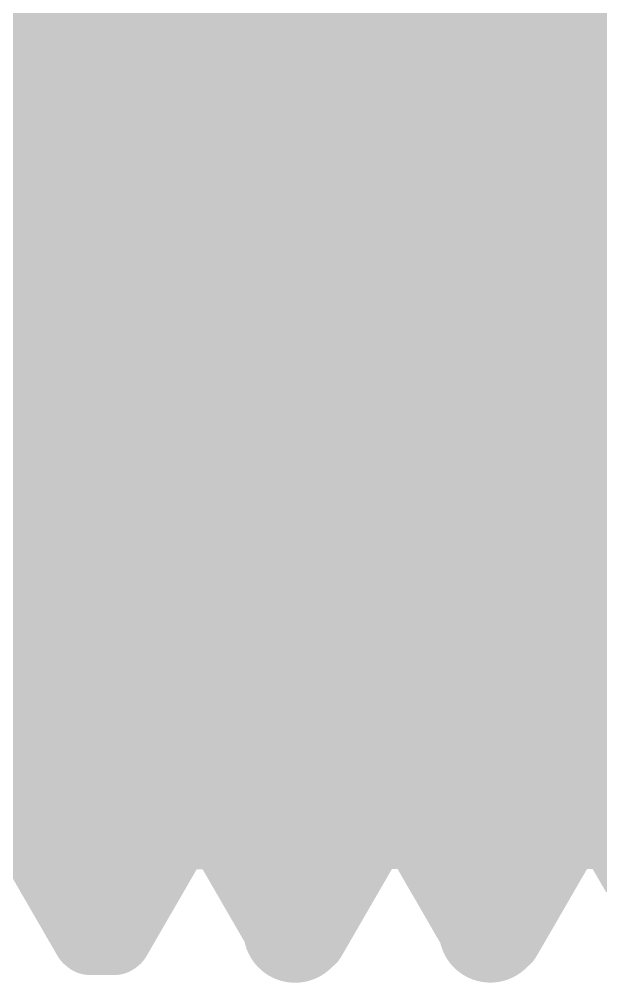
# Model space of a CAD drawing. Header units: millimetres. Extents: x 6.83 to 16.18, y 4.59 to 12.3.
# Drawn here: x 6.8978 to 6.9804, y 9.1774 to 9.3141 of the extents above; entities that cross this region are included whole.
import ezdxf

# ---------------------------------------------------------------- set-up
doc = ezdxf.new("R2010")
doc.units = ezdxf.units.MM
doc.header["$MEASUREMENT"] = 0
doc.layers.add('TopOverlay', color=2, linetype='Continuous')

msp = doc.modelspace()

# ---------------------------------------------------------------- linework, layer by layer
at = {"layer": 'TopOverlay', "const_width": 0.01}
for points in [[(6.90941, 9.30445), (6.90941, 9.39545)], [(6.91691, 9.30445), (6.91691, 9.38345)], [(6.95491, 9.31194), (6.9563, 9.34422)], [(6.90301, 9.34185), (6.90439, 9.30445)], [(6.93071, 9.34185), (6.93209, 9.30445)], [(6.93438, 9.3178), (6.93538, 9.34108)], [(6.95841, 9.34185), (6.95979, 9.30445)], [(6.91478, 9.30445), (6.91611, 9.34034)], [(6.91847, 9.33997), (6.91982, 9.3081)], [(6.97018, 9.30445), (6.97151, 9.3404)], [(6.97387, 9.33987), (6.97523, 9.30789)], [(6.98246, 9.30819), (6.98381, 9.34)], [(6.94629, 9.33719), (6.94768, 9.30445)], [(6.8991, 9.30206), (6.90041, 9.33309)], [(6.91186, 9.33278), (6.91321, 9.30059)], [(6.93955, 9.33293), (6.9409, 9.30072)], [(6.96725, 9.33293), (6.96861, 9.30071)], [(6.94248, 9.30445), (6.94352, 9.33262)], [(6.90581, 9.29697), (6.9072, 9.32995)], [(6.91691, 9.27945), (6.91691, 9.32945)], [(6.96132, 9.2996), (6.96245, 9.32649)], [(6.90021, 9.32412), (6.90093, 9.30445)], [(6.91824, 9.30445), (6.91894, 9.32339)], [(6.92665, 9.29858), (6.92772, 9.32413)], [(6.92791, 9.32414), (6.92863, 9.30445)], [(6.94594, 9.30445), (6.94664, 9.32339)], [(6.95561, 9.32423), (6.95633, 9.30445)], [(6.95628, 9.2852), (6.95628, 9.3237)], [(6.97364, 9.30445), (6.97434, 9.32339)], [(6.98331, 9.32411), (6.98403, 9.30445)], [(6.93338, 9.29378), (6.93438, 9.3178)], [(6.95353, 9.27893), (6.95491, 9.31194)], [(6.89212, 9.30809), (6.89348, 9.27585)], [(6.91982, 9.3081), (6.92118, 9.27589)], [(6.9811, 9.27604), (6.98246, 9.30819)], [(6.97523, 9.30789), (6.97659, 9.27558)], [(6.90093, 9.30445), (6.90232, 9.26704)], [(6.90439, 9.30445), (6.90509, 9.28552)], [(6.90941, 9.21345), (6.90941, 9.30445)], [(6.91409, 9.2855), (6.91478, 9.30445)], [(6.92863, 9.30445), (6.93002, 9.26706)], [(6.93209, 9.30445), (6.93281, 9.28478)], [(6.94214, 9.29498), (6.94248, 9.30445)], [(6.94462, 9.2685), (6.94594, 9.30445)], [(6.94768, 9.30445), (6.94906, 9.2717)], [(6.95633, 9.30445), (6.95772, 9.26704)], [(6.95979, 9.30445), (6.96052, 9.28477)], [(6.96949, 9.2855), (6.97018, 9.30445)], [(6.97232, 9.26852), (6.97364, 9.30445)], [(6.98403, 9.30445), (6.98542, 9.26704)], [(6.8978, 9.27125), (6.8991, 9.30206)], [(6.91321, 9.30059), (6.91456, 9.26877)], [(6.9409, 9.30072), (6.94226, 9.26886)], [(6.96861, 9.30071), (6.96996, 9.26885)], [(6.92559, 9.27322), (6.92665, 9.29858)], [(6.9602, 9.27302), (6.96132, 9.2996)], [(6.90443, 9.26473), (6.90581, 9.29697)], [(6.94179, 9.28558), (6.94214, 9.29498)], [(6.93238, 9.27018), (6.93338, 9.29378)], [(6.90509, 9.28552), (6.90578, 9.26706)], [(6.9134, 9.26704), (6.91409, 9.2855)], [(6.91686, 9.2852), (6.95633, 9.2852)], [(6.93281, 9.28478), (6.93354, 9.26561)], [(6.94145, 9.2763), (6.94179, 9.28558)], [(6.9688, 9.26704), (6.96949, 9.2855)], [(6.96052, 9.28477), (6.96124, 9.26559)], [(6.91686, 9.27945), (6.95633, 9.27945)], [(6.91686, 9.27895), (6.95633, 9.27895)], [(6.95214, 9.24836), (6.95353, 9.27893)], [(6.89348, 9.27585), (6.89484, 9.24629)], [(6.92118, 9.27589), (6.92253, 9.24635)], [(6.9411, 9.2672), (6.94145, 9.2763)], [(6.97659, 9.27558), (6.97795, 9.24601)], [(6.97975, 9.24647), (6.9811, 9.27604)], [(6.92452, 9.25014), (6.92559, 9.27322)], [(6.95907, 9.24851), (6.9602, 9.27302)], [(6.89649, 9.24331), (6.8978, 9.27125)], [(6.94906, 9.2717), (6.95045, 9.24213)], [(6.93038, 9.22974), (6.93238, 9.27018)], [(6.91456, 9.26877), (6.91592, 9.24027)], [(6.94226, 9.26886), (6.94361, 9.24031)], [(6.94395, 9.25162), (6.94462, 9.2685)], [(6.96996, 9.26885), (6.97131, 9.24028)], [(6.97165, 9.25164), (6.97232, 9.26852)], [(6.90232, 9.26704), (6.90301, 9.24954)], [(6.90578, 9.26706), (6.90647, 9.24953)], [(6.9127, 9.24954), (6.9134, 9.26704)], [(6.93002, 9.26706), (6.93071, 9.24953)], [(6.94076, 9.2583), (6.9411, 9.2672)], [(6.95772, 9.26704), (6.95841, 9.24954)], [(6.9681, 9.24954), (6.9688, 9.26704)], [(6.90305, 9.23635), (6.90443, 9.26473)], [(6.93354, 9.26561), (6.93426, 9.24742)], [(6.96124, 9.26559), (6.96196, 9.2474)], [(6.94041, 9.24966), (6.94076, 9.2583)], [(6.94329, 9.23594), (6.94395, 9.25162)], [(6.97099, 9.23597), (6.97165, 9.25164)], [(6.90301, 9.24954), (6.9037, 9.23339)], [(6.90647, 9.24953), (6.90716, 9.23332)], [(6.91201, 9.23339), (6.9127, 9.24954)], [(6.92345, 9.2297), (6.92452, 9.25014)], [(6.93071, 9.24953), (6.9314, 9.23332)], [(6.93972, 9.23361), (6.94041, 9.24966)], [(6.95841, 9.24954), (6.9591, 9.23339)], [(6.96741, 9.23339), (6.9681, 9.24954)], [(6.95076, 9.22347), (6.95214, 9.24836)], [(6.95795, 9.22747), (6.95907, 9.24851)], [(6.93426, 9.24742), (6.93498, 9.23077)], [(6.96196, 9.2474), (6.96268, 9.23074)], [(6.89484, 9.24629), (6.89619, 9.22222)], [(6.92253, 9.24635), (6.92389, 9.22224)], [(6.97795, 9.24601), (6.97931, 9.22199)], [(6.9784, 9.22255), (6.97975, 9.24647)], [(6.89518, 9.22072), (6.89649, 9.24331)], [(6.94262, 9.2217), (6.94329, 9.23594)], [(6.97032, 9.22173), (6.97099, 9.23597)], [(6.9037, 9.23339), (6.90439, 9.21889)], [(6.90716, 9.23332), (6.90786, 9.21886)], [(6.91132, 9.21889), (6.91201, 9.23339)], [(6.9314, 9.23332), (6.93209, 9.21886)], [(6.93903, 9.21913), (6.93972, 9.23361)], [(6.9591, 9.23339), (6.95979, 9.21889)], [(6.96672, 9.21889), (6.96741, 9.23339)], [(6.93498, 9.23077), (6.9357, 9.21624)], [(6.96268, 9.23074), (6.9634, 9.21622)], [(6.92317, 9.22524), (6.92345, 9.22971)], [(6.92975, 9.21998), (6.93038, 9.22971)], [(6.90933, 9.22545), (6.917, 9.22545)], [(6.92289, 9.22089), (6.92317, 9.22524)], [(6.92261, 9.2168), (6.92289, 9.22089)], [(6.94196, 9.20914), (6.94262, 9.2217)], [(6.96966, 9.20917), (6.97032, 9.22173)], [(6.92943, 9.21552), (6.92975, 9.21998)], [(6.90439, 9.21889), (6.90509, 9.20636)], [(6.90786, 9.21886), (6.90855, 9.20661)], [(6.91063, 9.20636), (6.91132, 9.21889)], [(6.91427, 9.20985), (6.91479, 9.21913)], [(6.93209, 9.21886), (6.93279, 9.20661)], [(6.93877, 9.21444), (6.93903, 9.21913)], [(6.95979, 9.21889), (6.96049, 9.20636)], [(6.96603, 9.20636), (6.96672, 9.21889)], [(6.92232, 9.21308), (6.92261, 9.2168)], [(6.92912, 9.21152), (6.92943, 9.21552)], [(6.9357, 9.21624), (6.93642, 9.2042)], [(6.9634, 9.21622), (6.96412, 9.20417)], [(6.93851, 9.20985), (6.93877, 9.21444)], [(6.83331, 9.21345), (6.90951, 9.21345)], [(6.92204, 9.2098), (6.92232, 9.21308)], [(6.92881, 9.20807), (6.92912, 9.21152)], [(6.91401, 9.20549), (6.91427, 9.20985)], [(6.92176, 9.20697), (6.92204, 9.2098)], [(6.93825, 9.20549), (6.93851, 9.20985)], [(6.94129, 9.19886), (6.94196, 9.20914)], [(6.969, 9.19888), (6.96966, 9.20917)], [(6.90855, 9.20661), (6.90924, 9.19677)], [(6.91375, 9.20146), (6.91401, 9.20549)], [(6.93279, 9.20661), (6.93348, 9.19677)], [(6.93799, 9.20146), (6.93825, 9.20549)], [(6.93642, 9.2042), (6.93714, 9.19442)], [(6.96412, 9.20417), (6.96484, 9.1944)], [(6.91349, 9.19787), (6.91375, 9.20146)], [(6.93773, 9.19787), (6.93799, 9.20146)], [(6.89884, 9.19878), (6.90059, 9.19576)], [(6.91952, 9.19738), (6.92035, 9.19882)], [(6.92655, 9.19879), (6.92821, 9.19592)], [(6.94716, 9.19728), (6.94804, 9.1988)], [(6.9542, 9.19889), (6.95597, 9.19584)], [(6.97556, 9.19849), (6.97574, 9.19881)], [(6.98197, 9.19878), (6.98373, 9.19573)], [(6.89224, 9.19844), (6.89904, 9.19844)], [(6.89904, 9.19844), (6.89925, 9.19844)], [(6.91323, 9.1948), (6.91349, 9.19787)], [(6.91868, 9.19594), (6.91952, 9.19738)], [(6.91994, 9.19845), (6.92675, 9.19845)], [(6.92675, 9.19845), (6.92694, 9.19845)], [(6.94628, 9.19576), (6.94716, 9.19728)], [(6.94764, 9.1985), (6.95442, 9.1985)], [(6.95442, 9.1985), (6.95465, 9.1985)], [(6.9747, 9.197), (6.97556, 9.19849)], [(6.97534, 9.19849), (6.98214, 9.19849)], [(6.98214, 9.19849), (6.98235, 9.19849)], [(6.91785, 9.1945), (6.91868, 9.19594)], [(6.92821, 9.19592), (6.92904, 9.19449)], [(6.97384, 9.19551), (6.9747, 9.197)], [(6.90059, 9.19576), (6.90147, 9.19425)], [(6.91297, 9.19217), (6.91323, 9.1948)], [(6.9454, 9.19424), (6.94628, 9.19576)], [(6.95597, 9.19584), (6.95685, 9.19431)], [(6.97297, 9.19402), (6.97384, 9.19551)], [(6.98373, 9.19573), (6.98462, 9.19421)], [(6.90147, 9.19425), (6.90234, 9.19273)], [(6.91702, 9.19306), (6.91785, 9.1945)], [(6.92904, 9.19449), (6.92987, 9.19305)], [(6.94452, 9.19272), (6.9454, 9.19424)], [(6.95685, 9.19431), (6.95773, 9.19278)], [(6.97211, 9.19253), (6.97297, 9.19402)], [(6.98462, 9.19421), (6.9855, 9.19268)], [(6.90234, 9.19273), (6.90322, 9.19122)], [(6.91619, 9.19163), (6.91702, 9.19306)], [(6.92987, 9.19305), (6.9307, 9.19162)], [(6.94364, 9.1912), (6.94452, 9.19272)], [(6.95773, 9.19278), (6.95862, 9.19126)], [(6.97125, 9.19104), (6.97211, 9.19253)], [(6.90322, 9.19122), (6.90409, 9.18971)], [(6.91536, 9.19019), (6.91619, 9.19163)], [(6.9307, 9.19162), (6.93153, 9.19018)], [(6.94276, 9.18968), (6.94364, 9.1912)], [(6.95862, 9.19126), (6.9595, 9.18973)], [(6.97039, 9.18955), (6.97125, 9.19104)], [(6.90409, 9.18971), (6.90497, 9.1882)], [(6.91452, 9.18875), (6.91536, 9.19019)], [(6.93153, 9.19018), (6.93236, 9.18875)], [(6.93643, 9.18582), (6.93695, 9.18987)], [(6.94188, 9.18816), (6.94276, 9.18968)], [(6.9595, 9.18973), (6.96038, 9.18821)], [(6.96953, 9.18806), (6.97039, 9.18955)], [(6.90497, 9.1882), (6.90584, 9.18668)], [(6.91219, 9.18582), (6.91245, 9.18779)], [(6.91369, 9.18731), (6.91452, 9.18875)], [(6.93236, 9.18875), (6.93319, 9.18731)], [(6.941, 9.18663), (6.94188, 9.18816)], [(6.96038, 9.18821), (6.96126, 9.18668)], [(6.96867, 9.18658), (6.96953, 9.18806)], [(6.90584, 9.18668), (6.90672, 9.18517)], [(6.91203, 9.18444), (6.91369, 9.18731)], [(6.93319, 9.18731), (6.93402, 9.18588)], [(6.93924, 9.18359), (6.941, 9.18663)], [(6.96126, 9.18668), (6.96215, 9.18516)], [(6.96694, 9.1836), (6.96867, 9.18658)], [(6.90672, 9.18517), (6.90759, 9.18366)], [(6.93402, 9.18588), (6.93485, 9.18444)], [(6.96215, 9.18516), (6.96303, 9.18363)], [(6.91155, 9.18361), (6.91203, 9.18444)], [(6.93485, 9.18444), (6.9353, 9.18367)], [(6.90786, 9.18345), (6.91132, 9.18345)], [(6.93556, 9.18345), (6.93902, 9.18345)], [(6.96326, 9.18345), (6.96672, 9.18345)]]:
    msp.add_lwpolyline(points, dxfattribs=at)
at = {"layer": 'TopOverlay', "const_width": 0.005}
for points in [[(6.93188, 9.3178, 1), (6.93688, 9.3178, 1)], [(6.93188, 9.3178, 1), (6.93688, 9.3178, 1)], [(6.95241, 9.31194, 1), (6.95741, 9.31194, 1)], [(6.95241, 9.31194, 1), (6.95741, 9.31194, 1)], [(6.91732, 9.3081, 1), (6.92232, 9.3081, 1)], [(6.91732, 9.3081, 1), (6.92232, 9.3081, 1)], [(6.97996, 9.30819, 1), (6.98496, 9.30819, 1)], [(6.97996, 9.30819, 1), (6.98496, 9.30819, 1)], [(6.97273, 9.30789, 1), (6.97773, 9.30789, 1)], [(6.97273, 9.30789, 1), (6.97773, 9.30789, 1)], [(6.89843, 9.30445, 1), (6.90343, 9.30445, 1)], [(6.89843, 9.30445, 1), (6.90343, 9.30445, 1)], [(6.90189, 9.30445, 1), (6.90689, 9.30445, 1)], [(6.90189, 9.30445, 1), (6.90689, 9.30445, 1)], [(6.90691, 9.30445, 1), (6.91191, 9.30445, 1)], [(6.90691, 9.30445, 1), (6.91191, 9.30445, 1)], [(6.91228, 9.30445, 1), (6.91728, 9.30445, 1)], [(6.91228, 9.30445, 1), (6.91728, 9.30445, 1)], [(6.91441, 9.30445, 1), (6.91941, 9.30445, 1)], [(6.91574, 9.30445, 1), (6.92074, 9.30445, 1)], [(6.92613, 9.30445, 1), (6.93113, 9.30445, 1)], [(6.92613, 9.30445, 1), (6.93113, 9.30445, 1)], [(6.92959, 9.30445, 1), (6.93459, 9.30445, 1)], [(6.92959, 9.30445, 1), (6.93459, 9.30445, 1)], [(6.93998, 9.30445, 1), (6.94498, 9.30445, 1)], [(6.93998, 9.30445, 1), (6.94498, 9.30445, 1)], [(6.94344, 9.30445, 1), (6.94844, 9.30445, 1)], [(6.94344, 9.30445, 1), (6.94844, 9.30445, 1)], [(6.94518, 9.30445, 1), (6.95018, 9.30445, 1)], [(6.94518, 9.30445, 1), (6.95018, 9.30445, 1)], [(6.95383, 9.30445, 1), (6.95883, 9.30445, 1)], [(6.95383, 9.30445, 1), (6.95883, 9.30445, 1)], [(6.95729, 9.30445, 1), (6.96229, 9.30445, 1)], [(6.95729, 9.30445, 1), (6.96229, 9.30445, 1)], [(6.96768, 9.30445, 1), (6.97268, 9.30445, 1)], [(6.96768, 9.30445, 1), (6.97268, 9.30445, 1)], [(6.97114, 9.30445, 1), (6.97614, 9.30445, 1)], [(6.97114, 9.30445, 1), (6.97614, 9.30445, 1)], [(6.98153, 9.30445, 1), (6.98653, 9.30445, 1)], [(6.98153, 9.30445, 1), (6.98653, 9.30445, 1)], [(6.8966, 9.30206, 1), (6.9016, 9.30206, 1)], [(6.8966, 9.30206, 1), (6.9016, 9.30206, 1)], [(6.91071, 9.30059, 1), (6.91571, 9.30059, 1)], [(6.91071, 9.30059, 1), (6.91571, 9.30059, 1)], [(6.9384, 9.30072, 1), (6.9434, 9.30072, 1)], [(6.9384, 9.30072, 1), (6.9434, 9.30072, 1)], [(6.96611, 9.30071, 1), (6.97111, 9.30071, 1)], [(6.96611, 9.30071, 1), (6.97111, 9.30071, 1)], [(6.92415, 9.29858, 1), (6.92915, 9.29858, 1)], [(6.92415, 9.29858, 1), (6.92915, 9.29858, 1)], [(6.95882, 9.2996, 1), (6.96382, 9.2996, 1)], [(6.95882, 9.2996, 1), (6.96382, 9.2996, 1)], [(6.90331, 9.29697, 1), (6.90831, 9.29697, 1)], [(6.90331, 9.29697, 1), (6.90831, 9.29697, 1)], [(6.93964, 9.29498, 1), (6.94464, 9.29498, 1)], [(6.93964, 9.29498, 1), (6.94464, 9.29498, 1)], [(6.93088, 9.29378, 1), (6.93588, 9.29378, 1)], [(6.93088, 9.29378, 1), (6.93588, 9.29378, 1)], [(6.95379, 9.2917, 1), (6.95879, 9.2917, 1)], [(6.95379, 9.2917, 1), (6.95879, 9.2917, 1)], [(6.90259, 9.28552, 1), (6.90759, 9.28552, 1)], [(6.90259, 9.28552, 1), (6.90759, 9.28552, 1)], [(6.91159, 9.2855, 1), (6.91659, 9.2855, 1)], [(6.91159, 9.2855, 1), (6.91659, 9.2855, 1)], [(6.91436, 9.2852, 1), (6.91936, 9.2852, 1)], [(6.93031, 9.28478, 1), (6.93531, 9.28478, 1)], [(6.93031, 9.28478, 1), (6.93531, 9.28478, 1)], [(6.93929, 9.28558, 1), (6.94429, 9.28558, 1)], [(6.93929, 9.28558, 1), (6.94429, 9.28558, 1)], [(6.95378, 9.2852, 1), (6.95878, 9.2852, 1)], [(6.95383, 9.2852, 1), (6.95883, 9.2852, 1)], [(6.96699, 9.2855, 1), (6.97199, 9.2855, 1)], [(6.96699, 9.2855, 1), (6.97199, 9.2855, 1)], [(6.95801, 9.28477, 1), (6.96302, 9.28477, 1)], [(6.95801, 9.28477, 1), (6.96302, 9.28477, 1)], [(6.91436, 9.27945, 1), (6.91936, 9.27945, 1)], [(6.91441, 9.27945, 1), (6.91941, 9.27945, 1)], [(6.95383, 9.27945, 1), (6.95883, 9.27945, 1)], [(6.91436, 9.27895, 1), (6.91936, 9.27895, 1)], [(6.95103, 9.27893, 1), (6.95603, 9.27893, 1)], [(6.95103, 9.27893, 1), (6.95603, 9.27893, 1)], [(6.95383, 9.27895, 1), (6.95883, 9.27895, 1)], [(6.89098, 9.27585, 1), (6.89598, 9.27585, 1)], [(6.89098, 9.27585, 1), (6.89598, 9.27585, 1)], [(6.91868, 9.27589, 1), (6.92368, 9.27589, 1)], [(6.91868, 9.27589, 1), (6.92368, 9.27589, 1)], [(6.93895, 9.2763, 1), (6.94395, 9.2763, 1)], [(6.93895, 9.2763, 1), (6.94395, 9.2763, 1)], [(6.97409, 9.27558, 1), (6.97909, 9.27558, 1)], [(6.97409, 9.27558, 1), (6.97909, 9.27558, 1)], [(6.9786, 9.27604, 1), (6.9836, 9.27604, 1)], [(6.9786, 9.27604, 1), (6.9836, 9.27604, 1)], [(6.92309, 9.27322, 1), (6.92809, 9.27322, 1)], [(6.92309, 9.27322, 1), (6.92809, 9.27322, 1)], [(6.9577, 9.27302, 1), (6.9627, 9.27302, 1)], [(6.9577, 9.27302, 1), (6.9627, 9.27302, 1)], [(6.8953, 9.27125, 1), (6.9003, 9.27125, 1)], [(6.8953, 9.27125, 1), (6.9003, 9.27125, 1)], [(6.94656, 9.2717, 1), (6.95156, 9.2717, 1)], [(6.94656, 9.2717, 1), (6.95156, 9.2717, 1)], [(6.92988, 9.27018, 1), (6.93488, 9.27018, 1)], [(6.92988, 9.27018, 1), (6.93488, 9.27018, 1)], [(6.91206, 9.26877, 1), (6.91706, 9.26877, 1)], [(6.91206, 9.26877, 1), (6.91706, 9.26877, 1)], [(6.93976, 9.26886, 1), (6.94476, 9.26886, 1)], [(6.93976, 9.26886, 1), (6.94476, 9.26886, 1)], [(6.94212, 9.2685, 1), (6.94712, 9.2685, 1)], [(6.94212, 9.2685, 1), (6.94712, 9.2685, 1)], [(6.96746, 9.26885, 1), (6.97246, 9.26885, 1)], [(6.96746, 9.26885, 1), (6.97246, 9.26885, 1)], [(6.96982, 9.26852, 1), (6.97482, 9.26852, 1)], [(6.96982, 9.26852, 1), (6.97482, 9.26852, 1)], [(6.89982, 9.26704, 1), (6.90482, 9.26704, 1)], [(6.89982, 9.26704, 1), (6.90482, 9.26704, 1)], [(6.90328, 9.26706, 1), (6.90828, 9.26706, 1)], [(6.90328, 9.26706, 1), (6.90828, 9.26706, 1)], [(6.9109, 9.26704, 1), (6.9159, 9.26704, 1)], [(6.9109, 9.26704, 1), (6.9159, 9.26704, 1)], [(6.92752, 9.26706, 1), (6.93252, 9.26706, 1)], [(6.92752, 9.26706, 1), (6.93252, 9.26706, 1)], [(6.9386, 9.2672, 1), (6.9436, 9.2672, 1)], [(6.9386, 9.2672, 1), (6.9436, 9.2672, 1)], [(6.95522, 9.26704, 1), (6.96022, 9.26704, 1)], [(6.95522, 9.26704, 1), (6.96022, 9.26704, 1)], [(6.9663, 9.26704, 1), (6.9713, 9.26704, 1)], [(6.9663, 9.26704, 1), (6.9713, 9.26704, 1)], [(6.90193, 9.26473, 1), (6.90693, 9.26473, 1)], [(6.90193, 9.26473, 1), (6.90693, 9.26473, 1)], [(6.91441, 9.26495, 1), (6.91941, 9.26495, 1)], [(6.91441, 9.26495, 1), (6.91941, 9.26495, 1)], [(6.93103, 9.26561, 1), (6.93604, 9.26561, 1)], [(6.93103, 9.26561, 1), (6.93604, 9.26561, 1)], [(6.95874, 9.26559, 1), (6.96374, 9.26559, 1)], [(6.95874, 9.26559, 1), (6.96374, 9.26559, 1)], [(6.93826, 9.2583, 1), (6.94326, 9.2583, 1)], [(6.93826, 9.2583, 1), (6.94326, 9.2583, 1)], [(6.94145, 9.25162, 1), (6.94645, 9.25162, 1)], [(6.94145, 9.25162, 1), (6.94645, 9.25162, 1)], [(6.96915, 9.25164, 1), (6.97415, 9.25164, 1)], [(6.96915, 9.25164, 1), (6.97415, 9.25164, 1)], [(6.90051, 9.24954, 1), (6.90551, 9.24954, 1)], [(6.90051, 9.24954, 1), (6.90551, 9.24954, 1)], [(6.90397, 9.24953, 1), (6.90897, 9.24953, 1)], [(6.90397, 9.24953, 1), (6.90897, 9.24953, 1)], [(6.9102, 9.24954, 1), (6.9152, 9.24954, 1)], [(6.9102, 9.24954, 1), (6.9152, 9.24954, 1)], [(6.92202, 9.25014, 1), (6.92702, 9.25014, 1)], [(6.92202, 9.25014, 1), (6.92702, 9.25014, 1)], [(6.92821, 9.24953, 1), (6.93321, 9.24953, 1)], [(6.92821, 9.24953, 1), (6.93321, 9.24953, 1)], [(6.93791, 9.24966, 1), (6.94291, 9.24966, 1)], [(6.93791, 9.24966, 1), (6.94291, 9.24966, 1)], [(6.95591, 9.24954, 1), (6.96091, 9.24954, 1)], [(6.95591, 9.24954, 1), (6.96091, 9.24954, 1)], [(6.9656, 9.24954, 1), (6.9706, 9.24954, 1)], [(6.9656, 9.24954, 1), (6.9706, 9.24954, 1)], [(6.94964, 9.24836, 1), (6.95464, 9.24836, 1)], [(6.94964, 9.24836, 1), (6.95464, 9.24836, 1)], [(6.95657, 9.24851, 1), (6.96157, 9.24851, 1)], [(6.95657, 9.24851, 1), (6.96157, 9.24851, 1)], [(6.93176, 9.24742, 1), (6.93676, 9.24742, 1)], [(6.93176, 9.24742, 1), (6.93676, 9.24742, 1)], [(6.95946, 9.2474, 1), (6.96446, 9.2474, 1)], [(6.95946, 9.2474, 1), (6.96446, 9.2474, 1)], [(6.89234, 9.24629, 1), (6.89734, 9.24629, 1)], [(6.89234, 9.24629, 1), (6.89734, 9.24629, 1)], [(6.92003, 9.24635, 1), (6.92503, 9.24635, 1)], [(6.92003, 9.24635, 1), (6.92503, 9.24635, 1)], [(6.97545, 9.24601, 1), (6.98045, 9.24601, 1)], [(6.97545, 9.24601, 1), (6.98045, 9.24601, 1)], [(6.97725, 9.24647, 1), (6.98225, 9.24647, 1)], [(6.97725, 9.24647, 1), (6.98225, 9.24647, 1)], [(6.89399, 9.24331, 1), (6.89899, 9.24331, 1)], [(6.89399, 9.24331, 1), (6.89899, 9.24331, 1)], [(6.94795, 9.24213, 1), (6.95295, 9.24213, 1)], [(6.94795, 9.24213, 1), (6.95295, 9.24213, 1)], [(6.91342, 9.24027, 1), (6.91842, 9.24027, 1)], [(6.91342, 9.24027, 1), (6.91842, 9.24027, 1)], [(6.94111, 9.24031, 1), (6.94611, 9.24031, 1)], [(6.94111, 9.24031, 1), (6.94611, 9.24031, 1)], [(6.96881, 9.24028, 1), (6.97381, 9.24028, 1)], [(6.96881, 9.24028, 1), (6.97381, 9.24028, 1)], [(6.90055, 9.23635, 1), (6.90555, 9.23635, 1)], [(6.90055, 9.23635, 1), (6.90555, 9.23635, 1)], [(6.94079, 9.23594, 1), (6.94579, 9.23594, 1)], [(6.94079, 9.23594, 1), (6.94579, 9.23594, 1)], [(6.96849, 9.23597, 1), (6.97349, 9.23597, 1)], [(6.96849, 9.23597, 1), (6.97349, 9.23597, 1)], [(6.9012, 9.23339, 1), (6.9062, 9.23339, 1)], [(6.9012, 9.23339, 1), (6.9062, 9.23339, 1)], [(6.90466, 9.23332, 1), (6.90966, 9.23332, 1)], [(6.90466, 9.23332, 1), (6.90966, 9.23332, 1)], [(6.90951, 9.23339, 1), (6.91451, 9.23339, 1)], [(6.90951, 9.23339, 1), (6.91451, 9.23339, 1)], [(6.9289, 9.23332, 1), (6.9339, 9.23332, 1)], [(6.9289, 9.23332, 1), (6.9339, 9.23332, 1)], [(6.93722, 9.23361, 1), (6.94222, 9.23361, 1)], [(6.93722, 9.23361, 1), (6.94222, 9.23361, 1)], [(6.9566, 9.23339, 1), (6.9616, 9.23339, 1)], [(6.9566, 9.23339, 1), (6.9616, 9.23339, 1)], [(6.96491, 9.23339, 1), (6.96991, 9.23339, 1)], [(6.96491, 9.23339, 1), (6.96991, 9.23339, 1)], [(6.93248, 9.23077, 1), (6.93748, 9.23077, 1)], [(6.93248, 9.23077, 1), (6.93748, 9.23077, 1)], [(6.96018, 9.23074, 1), (6.96518, 9.23074, 1)], [(6.96018, 9.23074, 1), (6.96518, 9.23074, 1)], [(6.92095, 9.22971, 1), (6.92595, 9.22971, 1)], [(6.92095, 9.2297, 1), (6.92595, 9.2297, 1)], [(6.92788, 9.22974, 1), (6.93288, 9.22974, 1)], [(6.92788, 9.22971, 1), (6.93288, 9.22971, 1)], [(6.95545, 9.22747, 1), (6.96045, 9.22747, 1)], [(6.95545, 9.22747, 1), (6.96045, 9.22747, 1)], [(6.90683, 9.22545, 1), (6.91183, 9.22545, 1)], [(6.9145, 9.22545, 1), (6.9195, 9.22545, 1)], [(6.92067, 9.22524, 1), (6.92567, 9.22524, 1)], [(6.92067, 9.22524, 1), (6.92567, 9.22524, 1)], [(6.94826, 9.22347, 1), (6.95326, 9.22347, 1)], [(6.94826, 9.22347, 1), (6.95326, 9.22347, 1)], [(6.89369, 9.22222, 1), (6.89869, 9.22222, 1)], [(6.89369, 9.22222, 1), (6.89869, 9.22222, 1)], [(6.92139, 9.22224, 1), (6.92639, 9.22224, 1)], [(6.92139, 9.22224, 1), (6.92639, 9.22224, 1)], [(6.9759, 9.22255, 1), (6.9809, 9.22255, 1)], [(6.9759, 9.22255, 1), (6.9809, 9.22255, 1)], [(6.97681, 9.22199, 1), (6.98181, 9.22199, 1)], [(6.97681, 9.22199, 1), (6.98181, 9.22199, 1)], [(6.89268, 9.22072, 1), (6.89768, 9.22072, 1)], [(6.89268, 9.22072, 1), (6.89768, 9.22072, 1)], [(6.92039, 9.22089, 1), (6.92539, 9.22089, 1)], [(6.92039, 9.22089, 1), (6.92539, 9.22089, 1)], [(6.94012, 9.2217, 1), (6.94512, 9.2217, 1)], [(6.94012, 9.2217, 1), (6.94512, 9.2217, 1)], [(6.96782, 9.22173, 1), (6.97282, 9.22173, 1)], [(6.96782, 9.22173, 1), (6.97282, 9.22173, 1)], [(6.92725, 9.21998, 1), (6.93225, 9.21998, 1)], [(6.92725, 9.21998, 1), (6.93225, 9.21998, 1)], [(6.90189, 9.21889, 1), (6.90689, 9.21889, 1)], [(6.90189, 9.21889, 1), (6.90689, 9.21889, 1)], [(6.90536, 9.21886, 1), (6.91036, 9.21886, 1)], [(6.90536, 9.21886, 1), (6.91036, 9.21886, 1)], [(6.90882, 9.21889, 1), (6.91382, 9.21889, 1)], [(6.90882, 9.21889, 1), (6.91382, 9.21889, 1)], [(6.91229, 9.21913, 1), (6.91729, 9.21913, 1)], [(6.91477, 9.21777, 1), (6.91977, 9.21777, 1)], [(6.91477, 9.21777, 1), (6.91977, 9.21777, 1)], [(6.92959, 9.21886, 1), (6.93459, 9.21886, 1)], [(6.92959, 9.21886, 1), (6.93459, 9.21886, 1)], [(6.93653, 9.21913, 1), (6.94153, 9.21913, 1)], [(6.93653, 9.21913, 1), (6.94153, 9.21913, 1)], [(6.94247, 9.21789, 1), (6.94747, 9.21789, 1)], [(6.94247, 9.21789, 1), (6.94747, 9.21789, 1)], [(6.94933, 9.21881, 1), (6.95433, 9.21881, 1)], [(6.94933, 9.21881, 1), (6.95433, 9.21881, 1)], [(6.95729, 9.21889, 1), (6.96229, 9.21889, 1)], [(6.95729, 9.21889, 1), (6.96229, 9.21889, 1)], [(6.96422, 9.21889, 1), (6.96922, 9.21889, 1)], [(6.96422, 9.21889, 1), (6.96922, 9.21889, 1)], [(6.97017, 9.21788, 1), (6.97517, 9.21788, 1)], [(6.97017, 9.21788, 1), (6.97517, 9.21788, 1)], [(6.92011, 9.2168, 1), (6.92511, 9.2168, 1)], [(6.92011, 9.2168, 1), (6.92511, 9.2168, 1)], [(6.92693, 9.21552, 1), (6.93193, 9.21552, 1)], [(6.92693, 9.21552, 1), (6.93193, 9.21552, 1)], [(6.9332, 9.21624, 1), (6.9382, 9.21624, 1)], [(6.9332, 9.21624, 1), (6.9382, 9.21624, 1)], [(6.9609, 9.21622, 1), (6.9659, 9.21622, 1)], [(6.9609, 9.21622, 1), (6.9659, 9.21622, 1)], [(6.9823, 9.21513, 1), (6.9873, 9.21513, 1)], [(6.9823, 9.21513, 1), (6.9873, 9.21513, 1)], [(6.89917, 9.21459, 1), (6.90417, 9.21459, 1)], [(6.89917, 9.21459, 1), (6.90417, 9.21459, 1)], [(6.93627, 9.21444, 1), (6.94127, 9.21444, 1)], [(6.93627, 9.21444, 1), (6.94127, 9.21444, 1)], [(6.90691, 9.21345, 1), (6.91191, 9.21345, 1)], [(6.90701, 9.21345, 1), (6.91201, 9.21345, 1)], [(6.91982, 9.21308, 1), (6.92482, 9.21308, 1)], [(6.91982, 9.21308, 1), (6.92482, 9.21308, 1)], [(6.92662, 9.21152, 1), (6.93162, 9.21152, 1)], [(6.92662, 9.21152, 1), (6.93162, 9.21152, 1)], [(6.91177, 9.20985, 1), (6.91677, 9.20985, 1)], [(6.91177, 9.20985, 1), (6.91677, 9.20985, 1)], [(6.91954, 9.2098, 1), (6.92454, 9.2098, 1)], [(6.91954, 9.2098, 1), (6.92454, 9.2098, 1)], [(6.93601, 9.20985, 1), (6.94101, 9.20985, 1)], [(6.93601, 9.20985, 1), (6.94101, 9.20985, 1)], [(6.93946, 9.20914, 1), (6.94446, 9.20914, 1)], [(6.93946, 9.20914, 1), (6.94446, 9.20914, 1)], [(6.96716, 9.20917, 1), (6.97216, 9.20917, 1)], [(6.96716, 9.20917, 1), (6.97216, 9.20917, 1)], [(6.91926, 9.20697, 1), (6.92426, 9.20697, 1)], [(6.91926, 9.20697, 1), (6.92426, 9.20697, 1)], [(6.92631, 9.20807, 1), (6.93131, 9.20807, 1)], [(6.92631, 9.20807, 1), (6.93131, 9.20807, 1)], [(6.90259, 9.20636, 1), (6.90759, 9.20636, 1)], [(6.90259, 9.20636, 1), (6.90759, 9.20636, 1)], [(6.90605, 9.20661, 1), (6.91105, 9.20661, 1)], [(6.90605, 9.20661, 1), (6.91105, 9.20661, 1)], [(6.90813, 9.20636, 1), (6.91313, 9.20636, 1)], [(6.90813, 9.20636, 1), (6.91313, 9.20636, 1)], [(6.91151, 9.20549, 1), (6.91651, 9.20549, 1)], [(6.91151, 9.20549, 1), (6.91651, 9.20549, 1)], [(6.93029, 9.20661, 1), (6.93529, 9.20661, 1)], [(6.93029, 9.20661, 1), (6.93529, 9.20661, 1)], [(6.93575, 9.20549, 1), (6.94075, 9.20549, 1)], [(6.93575, 9.20549, 1), (6.94075, 9.20549, 1)], [(6.94688, 9.20589, 1), (6.95188, 9.20589, 1)], [(6.94688, 9.20589, 1), (6.95188, 9.20589, 1)], [(6.95799, 9.20636, 1), (6.96299, 9.20636, 1)], [(6.95799, 9.20636, 1), (6.96299, 9.20636, 1)], [(6.96353, 9.20636, 1), (6.96853, 9.20636, 1)], [(6.96353, 9.20636, 1), (6.96853, 9.20636, 1)], [(6.97455, 9.20556, 1), (6.97955, 9.20556, 1)], [(6.97455, 9.20556, 1), (6.97955, 9.20556, 1)], [(6.91898, 9.20462, 1), (6.92398, 9.20462, 1)], [(6.91898, 9.20462, 1), (6.92398, 9.20462, 1)], [(6.92599, 9.2052, 1), (6.93099, 9.2052, 1)], [(6.92599, 9.2052, 1), (6.93099, 9.2052, 1)], [(6.93392, 9.2042, 1), (6.93892, 9.2042, 1)], [(6.93392, 9.2042, 1), (6.93892, 9.2042, 1)], [(6.96162, 9.20417, 1), (6.96662, 9.20417, 1)], [(6.96162, 9.20417, 1), (6.96662, 9.20417, 1)], [(6.97817, 9.20542, 1), (6.98317, 9.20542, 1)], [(6.97817, 9.20542, 1), (6.98317, 9.20542, 1)], [(6.91612, 9.20343, 1), (6.92112, 9.20343, 1)], [(6.91612, 9.20343, 1), (6.92112, 9.20343, 1)], [(6.92568, 9.20294, 1), (6.93068, 9.20294, 1)], [(6.92568, 9.20294, 1), (6.93068, 9.20294, 1)], [(6.95072, 9.20335, 1), (6.95572, 9.20335, 1)], [(6.95072, 9.20335, 1), (6.95572, 9.20335, 1)], [(6.89778, 9.20175, 1), (6.90278, 9.20175, 1)], [(6.89778, 9.20175, 1), (6.90278, 9.20175, 1)], [(6.91125, 9.20146, 1), (6.91625, 9.20146, 1)], [(6.91125, 9.20146, 1), (6.91625, 9.20146, 1)], [(6.9187, 9.20271, 1), (6.9237, 9.20271, 1)], [(6.9187, 9.20271, 1), (6.9237, 9.20271, 1)], [(6.93549, 9.20146, 1), (6.94049, 9.20146, 1)], [(6.93549, 9.20146, 1), (6.94049, 9.20146, 1)], [(6.9532, 9.2017, 1), (6.9582, 9.2017, 1)], [(6.92536, 9.20123, 1), (6.93036, 9.20123, 1)], [(6.92536, 9.20123, 1), (6.93036, 9.20123, 1)], [(6.89634, 9.19878, 1), (6.90134, 9.19878, 1)], [(6.8964, 9.19891, 1), (6.9014, 9.19891, 1)], [(6.8964, 9.19891, 1), (6.9014, 9.19891, 1)], [(6.91748, 9.19895, 1), (6.92248, 9.19895, 1)], [(6.91785, 9.19882, 1), (6.92285, 9.19882, 1)], [(6.91814, 9.19963, 1), (6.92314, 9.19963, 1)], [(6.92405, 9.19879, 1), (6.92905, 9.19879, 1)], [(6.9241, 9.19941, 1), (6.9291, 9.19941, 1)], [(6.92474, 9.19875, 1), (6.92974, 9.19875, 1)], [(6.93879, 9.19886, 1), (6.94379, 9.19886, 1)], [(6.93879, 9.19886, 1), (6.94379, 9.19886, 1)], [(6.94518, 9.19985, 1), (6.95018, 9.19985, 1)], [(6.94549, 9.19965, 1), (6.95049, 9.19965, 1)], [(6.94554, 9.1988, 1), (6.95054, 9.1988, 1)], [(6.9517, 9.19889, 1), (6.9567, 9.19889, 1)], [(6.9521, 9.19942, 1), (6.9571, 9.19942, 1)], [(6.9665, 9.19888, 1), (6.9715, 9.19888, 1)], [(6.9665, 9.19888, 1), (6.9715, 9.19888, 1)], [(6.97288, 9.19988, 1), (6.97788, 9.19988, 1)], [(6.97319, 9.19977, 1), (6.97819, 9.19977, 1)], [(6.97324, 9.19881, 1), (6.97824, 9.19881, 1)], [(6.97947, 9.19878, 1), (6.98447, 9.19878, 1)], [(6.97953, 9.19977, 1), (6.98453, 9.19977, 1)], [(6.97953, 9.19977, 1), (6.98453, 9.19977, 1)], [(6.89654, 9.19844, 1), (6.90154, 9.19844, 1)], [(6.89654, 9.19844, 1), (6.90154, 9.19844, 1)], [(6.89675, 9.19844, 1), (6.90175, 9.19844, 1)], [(6.91099, 9.19787, 1), (6.91599, 9.19787, 1)], [(6.91099, 9.19787, 1), (6.91599, 9.19787, 1)], [(6.91702, 9.19738, 1), (6.92202, 9.19738, 1)], [(6.91702, 9.19738, 1), (6.92202, 9.19738, 1)], [(6.91744, 9.19845, 1), (6.92244, 9.19845, 1)], [(6.92425, 9.19845, 1), (6.92925, 9.19845, 1)], [(6.92425, 9.19845, 1), (6.92925, 9.19845, 1)], [(6.92444, 9.19845, 1), (6.92944, 9.19845, 1)], [(6.93523, 9.19787, 1), (6.94023, 9.19787, 1)], [(6.93523, 9.19787, 1), (6.94023, 9.19787, 1)], [(6.94466, 9.19728, 1), (6.94966, 9.19728, 1)], [(6.94466, 9.19728, 1), (6.94966, 9.19728, 1)], [(6.94514, 9.1985, 1), (6.95014, 9.1985, 1)], [(6.95192, 9.1985, 1), (6.95692, 9.1985, 1)], [(6.95192, 9.1985, 1), (6.95692, 9.1985, 1)], [(6.95215, 9.1985, 1), (6.95715, 9.1985, 1)], [(6.97284, 9.19849, 1), (6.97784, 9.19849, 1)], [(6.97306, 9.19849, 1), (6.97806, 9.19849, 1)], [(6.97306, 9.19849, 1), (6.97806, 9.19849, 1)], [(6.97964, 9.19849, 1), (6.98464, 9.19849, 1)], [(6.97964, 9.19849, 1), (6.98464, 9.19849, 1)], [(6.97985, 9.19849, 1), (6.98485, 9.19849, 1)], [(6.90328, 9.19644, 1), (6.90828, 9.19644, 1)], [(6.90328, 9.19644, 1), (6.90828, 9.19644, 1)], [(6.90674, 9.19677, 1), (6.91174, 9.19677, 1)], [(6.90674, 9.19677, 1), (6.91174, 9.19677, 1)], [(6.90743, 9.19644, 1), (6.91243, 9.19644, 1)], [(6.90743, 9.19644, 1), (6.91243, 9.19644, 1)], [(6.91618, 9.19594, 1), (6.92118, 9.19594, 1)], [(6.91618, 9.19594, 1), (6.92118, 9.19594, 1)], [(6.92571, 9.19592, 1), (6.93071, 9.19592, 1)], [(6.92571, 9.19592, 1), (6.93071, 9.19592, 1)], [(6.93098, 9.19677, 1), (6.93598, 9.19677, 1)], [(6.93098, 9.19677, 1), (6.93598, 9.19677, 1)], [(6.95868, 9.19644, 1), (6.96368, 9.19644, 1)], [(6.95868, 9.19644, 1), (6.96368, 9.19644, 1)], [(6.96283, 9.19644, 1), (6.96783, 9.19644, 1)], [(6.96283, 9.19644, 1), (6.96783, 9.19644, 1)], [(6.9722, 9.197, 1), (6.9772, 9.197, 1)], [(6.9722, 9.197, 1), (6.9772, 9.197, 1)], [(6.89809, 9.19576, 1), (6.90309, 9.19576, 1)], [(6.89809, 9.19576, 1), (6.90309, 9.19576, 1)], [(6.91073, 9.1948, 1), (6.91573, 9.1948, 1)], [(6.91073, 9.1948, 1), (6.91573, 9.1948, 1)], [(6.94378, 9.19576, 1), (6.94878, 9.19576, 1)], [(6.94378, 9.19576, 1), (6.94878, 9.19576, 1)], [(6.95347, 9.19584, 1), (6.95847, 9.19584, 1)], [(6.95347, 9.19584, 1), (6.95847, 9.19584, 1)], [(6.97134, 9.19551, 1), (6.97634, 9.19551, 1)], [(6.97134, 9.19551, 1), (6.97634, 9.19551, 1)], [(6.98123, 9.19573, 1), (6.98623, 9.19573, 1)], [(6.98123, 9.19573, 1), (6.98623, 9.19573, 1)], [(6.89897, 9.19425, 1), (6.90397, 9.19425, 1)], [(6.89897, 9.19425, 1), (6.90397, 9.19425, 1)], [(6.91535, 9.1945, 1), (6.92035, 9.1945, 1)], [(6.91535, 9.1945, 1), (6.92035, 9.1945, 1)], [(6.92654, 9.19449, 1), (6.93154, 9.19449, 1)], [(6.92654, 9.19449, 1), (6.93154, 9.19449, 1)], [(6.93464, 9.19442, 1), (6.93964, 9.19442, 1)], [(6.93464, 9.19442, 1), (6.93964, 9.19442, 1)], [(6.9429, 9.19424, 1), (6.9479, 9.19424, 1)], [(6.9429, 9.19424, 1), (6.9479, 9.19424, 1)], [(6.95435, 9.19431, 1), (6.95935, 9.19431, 1)], [(6.95435, 9.19431, 1), (6.95935, 9.19431, 1)], [(6.96234, 9.1944, 1), (6.96734, 9.1944, 1)], [(6.96234, 9.1944, 1), (6.96734, 9.1944, 1)], [(6.97047, 9.19402, 1), (6.97547, 9.19402, 1)], [(6.97047, 9.19402, 1), (6.97547, 9.19402, 1)], [(6.98212, 9.19421, 1), (6.98712, 9.19421, 1)], [(6.98212, 9.19421, 1), (6.98712, 9.19421, 1)], [(6.89984, 9.19273, 1), (6.90484, 9.19273, 1)], [(6.89984, 9.19273, 1), (6.90484, 9.19273, 1)], [(6.91047, 9.19217, 1), (6.91547, 9.19217, 1)], [(6.91047, 9.19217, 1), (6.91547, 9.19217, 1)], [(6.91452, 9.19306, 1), (6.91952, 9.19306, 1)], [(6.91452, 9.19306, 1), (6.91952, 9.19306, 1)], [(6.92737, 9.19305, 1), (6.93237, 9.19305, 1)], [(6.92737, 9.19305, 1), (6.93237, 9.19305, 1)], [(6.94202, 9.19272, 1), (6.94702, 9.19272, 1)], [(6.94202, 9.19272, 1), (6.94702, 9.19272, 1)], [(6.95523, 9.19278, 1), (6.96023, 9.19278, 1)], [(6.95523, 9.19278, 1), (6.96023, 9.19278, 1)], [(6.96961, 9.19253, 1), (6.97461, 9.19253, 1)], [(6.96961, 9.19253, 1), (6.97461, 9.19253, 1)], [(6.90072, 9.19122, 1), (6.90572, 9.19122, 1)], [(6.90072, 9.19122, 1), (6.90572, 9.19122, 1)], [(6.91369, 9.19163, 1), (6.91869, 9.19163, 1)], [(6.91369, 9.19163, 1), (6.91869, 9.19163, 1)], [(6.9282, 9.19162, 1), (6.9332, 9.19162, 1)], [(6.9282, 9.19162, 1), (6.9332, 9.19162, 1)], [(6.93813, 9.19159, 1), (6.94313, 9.19159, 1)], [(6.93813, 9.19159, 1), (6.94313, 9.19159, 1)], [(6.94114, 9.1912, 1), (6.94614, 9.1912, 1)], [(6.94114, 9.1912, 1), (6.94614, 9.1912, 1)], [(6.95612, 9.19126, 1), (6.96112, 9.19126, 1)], [(6.95612, 9.19126, 1), (6.96112, 9.19126, 1)], [(6.96583, 9.19161, 1), (6.97083, 9.19161, 1)], [(6.96583, 9.19161, 1), (6.97083, 9.19161, 1)], [(6.96875, 9.19104, 1), (6.97375, 9.19104, 1)], [(6.96875, 9.19104, 1), (6.97375, 9.19104, 1)], [(6.90159, 9.18971, 1), (6.90659, 9.18971, 1)], [(6.90159, 9.18971, 1), (6.90659, 9.18971, 1)], [(6.90397, 9.18973, 1), (6.90897, 9.18973, 1)], [(6.90397, 9.18973, 1), (6.90897, 9.18973, 1)], [(6.90674, 9.18973, 1), (6.91174, 9.18973, 1)], [(6.90674, 9.18973, 1), (6.91174, 9.18973, 1)], [(6.90743, 9.18911, 1), (6.91243, 9.18911, 1)], [(6.90743, 9.18911, 1), (6.91243, 9.18911, 1)], [(6.91286, 9.19019, 1), (6.91786, 9.19019, 1)], [(6.91286, 9.19019, 1), (6.91786, 9.19019, 1)], [(6.92903, 9.19018, 1), (6.93403, 9.19018, 1)], [(6.92903, 9.19018, 1), (6.93403, 9.19018, 1)], [(6.93167, 9.18911, 1), (6.93667, 9.18911, 1)], [(6.93167, 9.18911, 1), (6.93667, 9.18911, 1)], [(6.93445, 9.18987, 1), (6.93945, 9.18987, 1)], [(6.93445, 9.18987, 1), (6.93945, 9.18987, 1)], [(6.94026, 9.18968, 1), (6.94526, 9.18968, 1)], [(6.94026, 9.18968, 1), (6.94526, 9.18968, 1)], [(6.957, 9.18973, 1), (6.962, 9.18973, 1)], [(6.957, 9.18973, 1), (6.962, 9.18973, 1)], [(6.95937, 9.18973, 1), (6.96437, 9.18973, 1)], [(6.95937, 9.18973, 1), (6.96437, 9.18973, 1)], [(6.96214, 9.18973, 1), (6.96714, 9.18973, 1)], [(6.96214, 9.18973, 1), (6.96714, 9.18973, 1)], [(6.96789, 9.18955, 1), (6.97289, 9.18955, 1)], [(6.96789, 9.18955, 1), (6.97289, 9.18955, 1)], [(6.90247, 9.1882, 1), (6.90747, 9.1882, 1)], [(6.90247, 9.1882, 1), (6.90747, 9.1882, 1)], [(6.90995, 9.18779, 1), (6.91495, 9.18779, 1)], [(6.90995, 9.18779, 1), (6.91495, 9.18779, 1)], [(6.91202, 9.18875, 1), (6.91702, 9.18875, 1)], [(6.91202, 9.18875, 1), (6.91702, 9.18875, 1)], [(6.92986, 9.18875, 1), (6.93486, 9.18875, 1)], [(6.92986, 9.18875, 1), (6.93486, 9.18875, 1)], [(6.93938, 9.18816, 1), (6.94438, 9.18816, 1)], [(6.93938, 9.18816, 1), (6.94438, 9.18816, 1)], [(6.95788, 9.18821, 1), (6.96288, 9.18821, 1)], [(6.95788, 9.18821, 1), (6.96288, 9.18821, 1)], [(6.96703, 9.18806, 1), (6.97203, 9.18806, 1)], [(6.96703, 9.18806, 1), (6.97203, 9.18806, 1)], [(6.90334, 9.18668, 1), (6.90834, 9.18668, 1)], [(6.90334, 9.18668, 1), (6.90834, 9.18668, 1)], [(6.91119, 9.18731, 1), (6.91619, 9.18731, 1)], [(6.91119, 9.18731, 1), (6.91619, 9.18731, 1)], [(6.93069, 9.18731, 1), (6.93569, 9.18731, 1)], [(6.93069, 9.18731, 1), (6.93569, 9.18731, 1)], [(6.93536, 9.18684, 1), (6.94036, 9.18684, 1)], [(6.93536, 9.18684, 1), (6.94036, 9.18684, 1)], [(6.93746, 9.18743, 1), (6.94246, 9.18743, 1)], [(6.93746, 9.18743, 1), (6.94246, 9.18743, 1)], [(6.9385, 9.18663, 1), (6.9435, 9.18663, 1)], [(6.9385, 9.18663, 1), (6.9435, 9.18663, 1)], [(6.95876, 9.18668, 1), (6.96376, 9.18668, 1)], [(6.95876, 9.18668, 1), (6.96376, 9.18668, 1)], [(6.96306, 9.18682, 1), (6.96806, 9.18682, 1)], [(6.96306, 9.18682, 1), (6.96806, 9.18682, 1)], [(6.96517, 9.18745, 1), (6.97017, 9.18745, 1)], [(6.96517, 9.18745, 1), (6.97017, 9.18745, 1)], [(6.96617, 9.18658, 1), (6.97117, 9.18658, 1)], [(6.96617, 9.18658, 1), (6.97117, 9.18658, 1)], [(6.90422, 9.18517, 1), (6.90922, 9.18517, 1)], [(6.90422, 9.18517, 1), (6.90922, 9.18517, 1)], [(6.90466, 9.18587, 1), (6.90966, 9.18587, 1)], [(6.90466, 9.18587, 1), (6.90966, 9.18587, 1)], [(6.90969, 9.18582, 1), (6.91469, 9.18582, 1)], [(6.93152, 9.18588, 1), (6.93652, 9.18588, 1)], [(6.93152, 9.18588, 1), (6.93652, 9.18588, 1)], [(6.93393, 9.18582, 1), (6.93893, 9.18582, 1)], [(6.9368, 9.18494, 1), (6.9418, 9.18494, 1)], [(6.9368, 9.18494, 1), (6.9418, 9.18494, 1)], [(6.95965, 9.18516, 1), (6.96465, 9.18516, 1)], [(6.95965, 9.18516, 1), (6.96465, 9.18516, 1)], [(6.96006, 9.18587, 1), (6.96506, 9.18587, 1)], [(6.96006, 9.18587, 1), (6.96506, 9.18587, 1)], [(6.9645, 9.18496, 1), (6.9695, 9.18496, 1)], [(6.9645, 9.18496, 1), (6.9695, 9.18496, 1)], [(6.90509, 9.18366, 1), (6.91009, 9.18366, 1)], [(6.90882, 9.1846, 1), (6.91382, 9.1846, 1)], [(6.90905, 9.18361, 1), (6.91405, 9.18361, 1)], [(6.90953, 9.18444, 1), (6.91453, 9.18444, 1)], [(6.90953, 9.18444, 1), (6.91453, 9.18444, 1)], [(6.93235, 9.18444, 1), (6.93735, 9.18444, 1)], [(6.93235, 9.18444, 1), (6.93735, 9.18444, 1)], [(6.93236, 9.18453, 1), (6.93736, 9.18453, 1)], [(6.93236, 9.18453, 1), (6.93736, 9.18453, 1)], [(6.9328, 9.18367, 1), (6.9378, 9.18367, 1)], [(6.93306, 9.1846, 1), (6.93806, 9.1846, 1)], [(6.93674, 9.18359, 1), (6.94174, 9.18359, 1)], [(6.96053, 9.18363, 1), (6.96553, 9.18363, 1)], [(6.96444, 9.1836, 1), (6.96944, 9.1836, 1)], [(6.90536, 9.18345, 1), (6.91036, 9.18345, 1)], [(6.90536, 9.18345, 1), (6.91036, 9.18345, 1)], [(6.90536, 9.18345, 1), (6.91036, 9.18345, 1)], [(6.90882, 9.18345, 1), (6.91382, 9.18345, 1)], [(6.93306, 9.18345, 1), (6.93806, 9.18345, 1)], [(6.93652, 9.18345, 1), (6.94152, 9.18345, 1)], [(6.96076, 9.18345, 1), (6.96576, 9.18345, 1)], [(6.96076, 9.18345, 1), (6.96576, 9.18345, 1)], [(6.96076, 9.18345, 1), (6.96576, 9.18345, 1)], [(6.96422, 9.18345, 1), (6.96922, 9.18345, 1)]]:
    msp.add_lwpolyline(points, format="xyb", close=True, dxfattribs=at)
at = {"layer": 'TopOverlay', "const_width": 0.01}
for points in [[(6.95629, 9.2917, 0), (6.95629, 9.2917)], [(6.91691, 9.26495, 0), (6.91691, 9.26495)], [(6.95183, 9.21881, -0.004977), (6.95045, 9.24213)], [(6.91727, 9.21777, -0.004725), (6.91592, 9.24027)], [(6.94497, 9.21789, -0.004761), (6.94361, 9.24031)], [(6.97267, 9.21788, -0.00482), (6.97131, 9.24028)], [(6.98618, 9.23694, -0.006016), (6.9848, 9.21513)], [(6.90305, 9.23635, -0.00561), (6.90167, 9.21459)], [(6.95795, 9.22747, -0.019136), (6.9557, 9.2017)], [(6.95076, 9.22347, -0.007561), (6.94938, 9.20589)], [(6.8989, 9.19891, -0.057204), (6.89619, 9.22222)], [(6.9266, 9.19941, -0.0633), (6.92389, 9.22224)], [(6.9784, 9.22255, -0.007722), (6.97705, 9.20556)], [(6.98067, 9.20542, -0.011527), (6.97931, 9.22199)], [(6.89518, 9.22072, -0.057672), (6.89257, 9.19887)], [(6.91862, 9.20343, -0.014971), (6.91727, 9.21777)], [(6.94768, 9.19985, -0.15696), (6.94497, 9.21789)], [(6.95322, 9.20335, -0.010881), (6.95183, 9.21881)], [(6.97538, 9.19988, -0.161036), (6.97267, 9.21788)], [(6.9848, 9.21513, -0.296421), (6.98203, 9.19977)], [(6.90167, 9.21459, -0.020969), (6.90028, 9.20175)], [(6.92176, 9.20697, -0.006132), (6.92148, 9.20462)], [(6.92881, 9.20807, -0.005592), (6.92849, 9.2052)], [(6.90578, 9.19644, -0.005152), (6.90509, 9.20636)], [(6.91063, 9.20636, -0.005152), (6.90993, 9.19644)], [(6.94938, 9.20589, -0.265662), (6.94799, 9.19965)], [(6.96118, 9.19644, -0.005152), (6.96049, 9.20636)], [(6.96603, 9.20636, -0.005152), (6.96533, 9.19644)], [(6.97705, 9.20556, -0.290268), (6.97569, 9.19977)], [(6.92148, 9.20462, -0.006994), (6.9212, 9.20271)], [(6.92849, 9.2052, -0.009302), (6.92818, 9.20294)], [(6.98203, 9.19977, -0.113204), (6.98067, 9.20542)], [(6.91998, 9.19895, -0.401791), (6.91862, 9.20343)], [(6.92818, 9.20294, -0.012247), (6.92786, 9.20123)], [(6.9546, 9.19942, -1.105942), (6.95322, 9.20335)], [(6.90028, 9.20175, -1.369615), (6.8989, 9.19891)], [(6.9212, 9.20271, -0.00851), (6.92064, 9.19963)], [(6.92786, 9.20123, -0.018105), (6.92724, 9.19875)], [(6.94129, 9.19886, -0.010714), (6.94063, 9.19159)], [(6.969, 9.19888, -0.010678), (6.96833, 9.19161)], [(6.93773, 9.19787, -0.010606), (6.93695, 9.18987)], [(6.90647, 9.18973, -0.013279), (6.90578, 9.19644)], [(6.90993, 9.18911, -0.006433), (6.90924, 9.19677)], [(6.90993, 9.19644, -0.013279), (6.90924, 9.18973)], [(6.93417, 9.18911, -0.006423), (6.93348, 9.19677)], [(6.96187, 9.18973, -0.013279), (6.96118, 9.19644)], [(6.96533, 9.19644, -0.013279), (6.96464, 9.18973)], [(6.93786, 9.18684, -0.008147), (6.93714, 9.19442)], [(6.96556, 9.18682, -0.008181), (6.96484, 9.1944)], [(6.91297, 9.19217, -0.00592), (6.91245, 9.18779)], [(6.94063, 9.19159, -0.02395), (6.93996, 9.18743)], [(6.96833, 9.19161, -0.023922), (6.96767, 9.18745)], [(6.90716, 9.18587, -0.024742), (6.90647, 9.18973)], [(6.90924, 9.18973, -0.050585), (6.90786, 9.18345)], [(6.91132, 9.1846, -0.957848), (6.90993, 9.18911)], [(6.93486, 9.18453, -0.034356), (6.93417, 9.18911)], [(6.96256, 9.18587, -0.024742), (6.96187, 9.18973)], [(6.96464, 9.18973, -0.050585), (6.96326, 9.18345)], [(6.9393, 9.18494, -3.63047), (6.93786, 9.18684)], [(6.93996, 9.18743, -0.020951), (6.9393, 9.18494)], [(6.967, 9.18496, -3.638811), (6.96556, 9.18682)], [(6.96767, 9.18745, -0.020949), (6.967, 9.18496)], [(6.90786, 9.18345, -0.019746), (6.90716, 9.18587)], [(6.96326, 9.18345, -0.019746), (6.96256, 9.18587)], [(6.93556, 9.1846, -1.573081), (6.93486, 9.18453)]]:
    msp.add_lwpolyline(points, format="xyb", dxfattribs=at)

doc.saveas('drawing.dxf')
